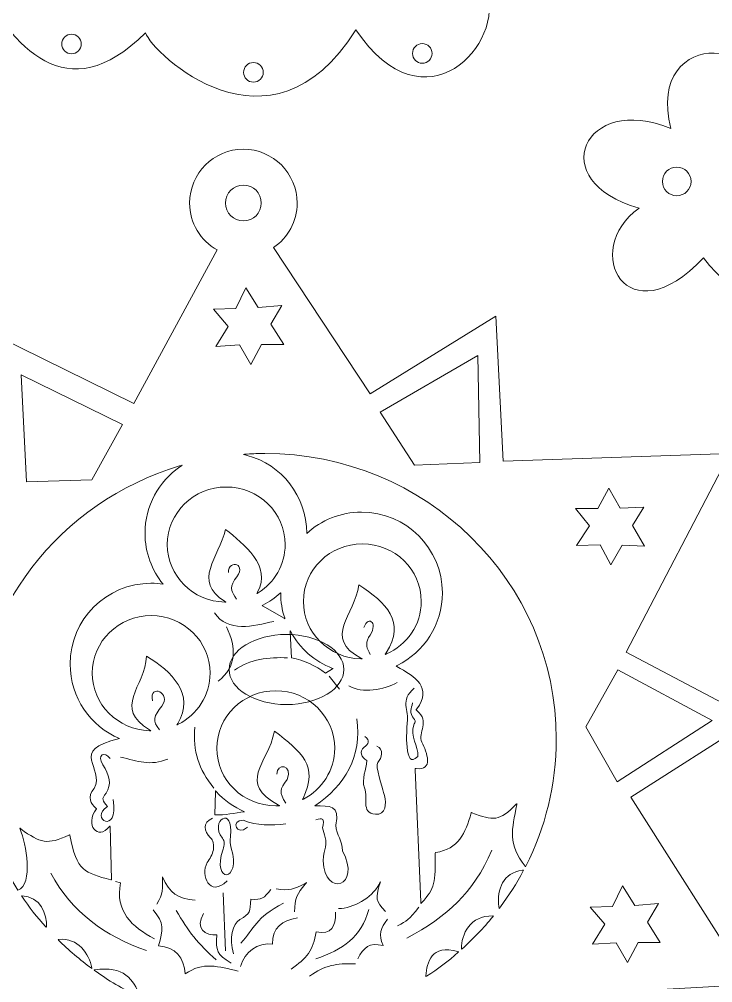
# Model space of a CAD drawing. Header units: centimetres. Extents: x -3.6 to 42, y -14.9 to 17.8.
# Drawn here: x 15.74 to 20.58, y -0.03 to 6.69 of the extents above; entities that cross this region are included whole.
import ezdxf

# ---------------------------------------------------------------- set-up
doc = ezdxf.new("R2010")
doc.units = ezdxf.units.CM
doc.header["$MEASUREMENT"] = 0
doc.layers.add('layer 1', color=7, linetype='Continuous')

msp = doc.modelspace()

# ---------------------------------------------------------------- linework, layer by layer
at = {"layer": 'layer 1', "color": 250, "lineweight": 9}
msp.add_ellipse((17.30351, 5.41247), major_axis=(0, 0.125), ratio=1, dxfattribs=at)
at = {"layer": 'layer 1', "color": 250, "lineweight": 20}
msp.add_ellipse((17.60425, 2.15905), major_axis=(0.39998, 0), ratio=0.6106055, dxfattribs=at)
at = {"layer": 'layer 1', "color": 250, "lineweight": 9}
for points, knots in [([(23.60062, 13.87989), (24.24854, 13.05708), (24.93377, 12.26275), (25.61835, 11.47054), (25.61835, 11.47054), (25.61835, 11.47054), (25.85628, 11.18467), (25.85628, 11.18467), (25.85628, 11.18467), (26.06642, 11.00234), (26.44742, 10.77849), (26.10719, 10.49167), (26.10719, 10.49167), (26.09937, 10.37426), (26.0832, 9.74139), (26.03316, 9.73683), (26.03316, 9.73683), (25.91808, 9.72623), (26.04854, 10.48143), (25.89363, 10.47305), (25.89363, 10.47305), (25.85775, 10.47111), (25.84877, 10.41565), (25.84627, 10.36411), (25.84627, 10.36411), (25.84379, 10.31321), (25.83699, 10.18097), (25.80422, 10.18207), (25.80422, 10.18207), (25.74855, 10.18392), (25.72344, 10.41904), (25.71794, 10.45088), (25.71794, 10.45088), (25.71366, 10.47567), (25.71322, 10.48455), (25.71454, 10.45323), (25.71454, 10.45323), (25.74482, 9.73865), (25.69102, 9.06326), (25.50371, 8.36716), (25.50371, 8.36716), (25.69186, 8.30539), (25.84008, 8.21931), (26.0077, 8.11378), (26.0077, 8.11378), (25.90007, 7.86397), (25.78061, 7.77247), (25.53832, 7.65248), (25.53832, 7.65248), (25.6614, 7.60594), (25.71078, 7.57085), (25.79788, 7.47058), (25.79788, 7.47058), (25.39411, 7.16994), (24.85452, 7.02046), (24.29241, 7.02878), (24.29241, 7.02878), (24.09716, 6.91954), (24.01943, 6.79392), (23.98958, 6.56966), (23.98958, 6.56966), (23.98958, 6.4416), (23.97561, 6.3328), (23.90738, 6.31195), (23.90738, 6.31195), (23.80133, 6.30258), (23.74299, 6.34391), (23.74299, 6.46354), (23.74299, 6.46354), (23.74299, 6.70176), (23.83155, 6.91906), (24.00256, 7.08076), (24.00256, 7.08076), (23.88577, 7.08573), (23.79659, 7.10317), (23.68676, 7.14356), (23.68676, 7.14356), (22.85517, 6.84508), (21.84274, 6.94811), (21.09759, 7.42942), (21.09759, 7.42942), (21.15507, 7.55413), (21.21492, 7.58527), (21.34419, 7.62433), (21.34419, 7.62433), (21.08469, 7.72742), (21.0123, 7.82675), (20.87264, 8.06613), (20.87264, 8.06613), (21.03874, 8.19742), (21.15383, 8.26859), (21.35716, 8.32817), (21.35716, 8.32817), (21.17068, 9.03464), (21.07596, 9.65747), (21.11057, 10.398), (21.11057, 10.398), (21.11057, 10.4327), (21.10994, 10.41439), (21.10732, 10.3928), (21.10732, 10.3928), (21.08353, 10.19682), (21.05967, 10.1113), (21.03486, 10.08886), (21.03486, 10.08886), (20.92938, 10.05458), (20.9667, 10.29514), (20.94385, 10.35917), (20.94385, 10.35917), (20.93673, 10.37915), (20.91745, 10.3859), (20.90087, 10.38394), (20.90087, 10.38394), (20.87666, 10.38109), (20.87468, 10.35433), (20.87292, 10.33433), (20.87292, 10.33433), (20.87737, 10.16698), (20.91379, 9.60933), (20.83155, 9.62108), (20.83155, 9.62108), (20.7119, 9.57751), (20.72626, 10.26533), (20.70392, 10.39637), (20.70392, 10.39637), (20.3821, 10.65418), (20.71469, 10.8906), (20.90293, 11.05474), (20.90293, 11.05474), (21.65669, 11.96421), (22.3996, 12.91539), (23.08326, 13.87876), (23.08326, 13.87876), (23.24152, 14.0438), (23.45476, 14.06505), (23.60062, 13.87989)], [0, 0, 0, 0, 0.0285714, 0.0285714, 0.0285714, 0.0285714, 0.0571429, 0.0571429, 0.0571429, 0.0571429, 0.0857143, 0.0857143, 0.0857143, 0.0857143, 0.1142857, 0.1142857, 0.1142857, 0.1142857, 0.1428571, 0.1428571, 0.1428571, 0.1428571, 0.1714286, 0.1714286, 0.1714286, 0.1714286, 0.2, 0.2, 0.2, 0.2, 0.2285714, 0.2285714, 0.2285714, 0.2285714, 0.2571429, 0.2571429, 0.2571429, 0.2571429, 0.2857143, 0.2857143, 0.2857143, 0.2857143, 0.3142857, 0.3142857, 0.3142857, 0.3142857, 0.3428571, 0.3428571, 0.3428571, 0.3428571, 0.3714286, 0.3714286, 0.3714286, 0.3714286, 0.4, 0.4, 0.4, 0.4, 0.4285714, 0.4285714, 0.4285714, 0.4285714, 0.4571429, 0.4571429, 0.4571429, 0.4571429, 0.4857143, 0.4857143, 0.4857143, 0.4857143, 0.5142857, 0.5142857, 0.5142857, 0.5142857, 0.5428571, 0.5428571, 0.5428571, 0.5428571, 0.5714286, 0.5714286, 0.5714286, 0.5714286, 0.6, 0.6, 0.6, 0.6, 0.6285714, 0.6285714, 0.6285714, 0.6285714, 0.6571429, 0.6571429, 0.6571429, 0.6571429, 0.6857143, 0.6857143, 0.6857143, 0.6857143, 0.7142857, 0.7142857, 0.7142857, 0.7142857, 0.7428571, 0.7428571, 0.7428571, 0.7428571, 0.7714286, 0.7714286, 0.7714286, 0.7714286, 0.8, 0.8, 0.8, 0.8, 0.8285714, 0.8285714, 0.8285714, 0.8285714, 0.8571429, 0.8571429, 0.8571429, 0.8571429, 0.8857143, 0.8857143, 0.8857143, 0.8857143, 0.9142857, 0.9142857, 0.9142857, 0.9142857, 0.9428571, 0.9428571, 0.9428571, 0.9428571, 1, 1, 1, 1]), ([(17.15797, 13.85805), (17.15797, 13.85805), (17.26354, 13.65535), (17.26354, 13.65535), (17.26354, 13.65535), (17.26354, 13.65535), (17.47666, 13.75738), (17.47666, 13.75738), (17.47666, 13.75738), (17.47666, 13.75738), (17.43386, 13.53877), (17.43386, 13.53877), (17.43386, 13.53877), (17.43386, 13.53877), (17.67408, 13.50477), (17.67408, 13.50477), (17.67408, 13.50477), (17.67408, 13.50477), (17.49926, 13.35374), (17.49926, 13.35374), (17.49926, 13.35374), (17.49926, 13.35374), (17.67483, 13.1967), (17.67483, 13.1967), (17.67483, 13.1967), (17.6754, 13.19067), (17.67483, 13.19135), (17.68083, 13.1897), (17.68083, 13.1897), (18.02182, 13.09487), (18.35475, 12.91264), (18.66184, 12.64498), (18.66184, 12.64498), (19.84454, 11.46711), (19.52088, 9.57137), (18.77327, 8.12144), (18.77327, 8.12144), (18.77327, 8.12144), (18.90297, 8.10615), (18.90297, 8.10615), (18.90297, 8.10615), (18.90297, 8.10615), (18.99688, 8.08201), (18.99688, 8.08201), (18.99688, 8.08201), (18.99688, 8.08201), (19.08318, 8.04897), (19.08318, 8.04897), (19.08318, 8.04897), (19.08318, 8.04897), (19.14537, 7.99687), (19.14537, 7.99687), (19.14537, 7.99687), (19.14537, 7.99687), (19.19106, 7.92571), (19.19106, 7.92571), (19.19106, 7.92571), (19.19106, 7.92571), (19.21137, 7.87234), (19.21137, 7.87234), (19.21137, 7.87234), (19.21137, 7.87234), (19.20629, 7.79356), (19.20629, 7.79356), (19.20629, 7.79356), (19.20629, 7.79356), (19.31797, 7.81008), (19.31797, 7.81008), (19.31797, 7.81008), (19.31797, 7.81008), (19.41444, 7.82279), (19.43854, 7.8139), (19.43854, 7.8139), (19.46266, 7.805), (19.59338, 7.8139), (19.59338, 7.8139), (19.59338, 7.8139), (19.59338, 7.8139), (19.82437, 7.7402), (19.82437, 7.7402), (19.82437, 7.7402), (19.82437, 7.7402), (19.97413, 7.65125), (19.97413, 7.65125), (19.97413, 7.65125), (19.97413, 7.65125), (20.05028, 7.56993), (20.05028, 7.56993), (20.05028, 7.56993), (20.05028, 7.56993), (20.10105, 7.46065), (20.10105, 7.46065), (20.10105, 7.46065), (20.10105, 7.46065), (20.11375, 7.36408), (20.11375, 7.36408), (20.11375, 7.36408), (20.11375, 7.36408), (20.09851, 7.25226), (20.09851, 7.25226), (20.09851, 7.25226), (20.09851, 7.25226), (20.0249, 7.14552), (20.0249, 7.14552), (20.0249, 7.14552), (20.0249, 7.14552), (19.89798, 7.05404), (19.89798, 7.05404), (19.89798, 7.05404), (19.89798, 7.05404), (19.76853, 6.99304), (19.76853, 6.99304), (19.76853, 6.99304), (19.76853, 6.99304), (19.60608, 6.95746), (19.59592, 6.94221), (19.59592, 6.94221), (19.58577, 6.92697), (19.36241, 6.89648), (19.36241, 6.89648), (19.36241, 6.89648), (19.36241, 6.89648), (19.12635, 6.90156), (19.12635, 6.90156), (19.12635, 6.90156), (19.12635, 6.90156), (18.99943, 6.90156), (18.99943, 6.90156), (18.99943, 6.90156), (19.13429, 6.52255), (18.56983, 5.90603), (18.08818, 6.61947), (18.08818, 6.61947), (17.49095, 5.66904), (16.66756, 6.4576), (16.62104, 6.59913), (16.62104, 6.59913), (16.06577, 6.04883), (15.69927, 6.50644), (15.44327, 6.96), (15.44327, 6.96), (14.24866, 6.82733), (14.58682, 8.08603), (15.80117, 7.73257), (15.80117, 7.73257), (15.4698, 8.19704), (15.28563, 8.65063), (15.10314, 9.18875), (15.10314, 9.18875), (14.72649, 10.46273), (14.78768, 11.83616), (15.56003, 12.58145), (15.56003, 12.58145), (15.88812, 12.90226), (16.25318, 13.10891), (16.63067, 13.20448), (16.63067, 13.20448), (16.63578, 13.20792), (16.63985, 13.21034), (16.64429, 13.2144), (16.64429, 13.2144), (16.64429, 13.2144), (16.81911, 13.36543), (16.81911, 13.36543), (16.81911, 13.36543), (16.81911, 13.36543), (16.64354, 13.52246), (16.64354, 13.52246), (16.64354, 13.52246), (16.64354, 13.52246), (16.88361, 13.54821), (16.88361, 13.54821), (16.88361, 13.54821), (16.88361, 13.54821), (16.83975, 13.76832), (16.83975, 13.76832), (16.83975, 13.76832), (16.83975, 13.76832), (17.05337, 13.65896), (17.05337, 13.65896), (17.05337, 13.65896), (17.05337, 13.65896), (17.15797, 13.85805), (17.15797, 13.85805)], [0, 0, 0, 0, 0.0212766, 0.0212766, 0.0212766, 0.0212766, 0.0425532, 0.0425532, 0.0425532, 0.0425532, 0.0638298, 0.0638298, 0.0638298, 0.0638298, 0.0851064, 0.0851064, 0.0851064, 0.0851064, 0.106383, 0.106383, 0.106383, 0.106383, 0.1276596, 0.1276596, 0.1276596, 0.1276596, 0.1489362, 0.1489362, 0.1489362, 0.1489362, 0.1702128, 0.1702128, 0.1702128, 0.1702128, 0.1914894, 0.1914894, 0.1914894, 0.1914894, 0.212766, 0.212766, 0.212766, 0.212766, 0.2340426, 0.2340426, 0.2340426, 0.2340426, 0.2553191, 0.2553191, 0.2553191, 0.2553191, 0.2765957, 0.2765957, 0.2765957, 0.2765957, 0.2978723, 0.2978723, 0.2978723, 0.2978723, 0.3191489, 0.3191489, 0.3191489, 0.3191489, 0.3404255, 0.3404255, 0.3404255, 0.3404255, 0.3617021, 0.3617021, 0.3617021, 0.3617021, 0.3829787, 0.3829787, 0.3829787, 0.3829787, 0.4042553, 0.4042553, 0.4042553, 0.4042553, 0.4255319, 0.4255319, 0.4255319, 0.4255319, 0.4468085, 0.4468085, 0.4468085, 0.4468085, 0.4680851, 0.4680851, 0.4680851, 0.4680851, 0.4893617, 0.4893617, 0.4893617, 0.4893617, 0.5106383, 0.5106383, 0.5106383, 0.5106383, 0.5319149, 0.5319149, 0.5319149, 0.5319149, 0.5531915, 0.5531915, 0.5531915, 0.5531915, 0.5744681, 0.5744681, 0.5744681, 0.5744681, 0.5957447, 0.5957447, 0.5957447, 0.5957447, 0.6170213, 0.6170213, 0.6170213, 0.6170213, 0.6382979, 0.6382979, 0.6382979, 0.6382979, 0.6595745, 0.6595745, 0.6595745, 0.6595745, 0.6808511, 0.6808511, 0.6808511, 0.6808511, 0.7021277, 0.7021277, 0.7021277, 0.7021277, 0.7234043, 0.7234043, 0.7234043, 0.7234043, 0.7446809, 0.7446809, 0.7446809, 0.7446809, 0.7659574, 0.7659574, 0.7659574, 0.7659574, 0.787234, 0.787234, 0.787234, 0.787234, 0.8085106, 0.8085106, 0.8085106, 0.8085106, 0.8297872, 0.8297872, 0.8297872, 0.8297872, 0.8510638, 0.8510638, 0.8510638, 0.8510638, 0.8723404, 0.8723404, 0.8723404, 0.8723404, 0.893617, 0.893617, 0.893617, 0.893617, 0.9148936, 0.9148936, 0.9148936, 0.9148936, 0.9361702, 0.9361702, 0.9361702, 0.9361702, 0.9574468, 0.9574468, 0.9574468, 0.9574468, 1, 1, 1, 1]), ([(20.28455, 5.93158), (19.67964, 6.18539), (19.39691, 5.56081), (20.06283, 5.37751), (20.06283, 5.37751), (19.65143, 5.08112), (19.98247, 4.46209), (20.51202, 5.03066), (20.51202, 5.03066), (20.97645, 4.41724), (21.36826, 4.99521), (20.99173, 5.33274), (20.99173, 5.33274), (21.67336, 5.4442), (21.45864, 6.0953), (20.83017, 5.90724), (20.83017, 5.90724), (21.09501, 6.61373), (20.09698, 6.65963), (20.28455, 5.93158)], [0, 0, 0, 0, 0.1666667, 0.1666667, 0.1666667, 0.1666667, 0.3333333, 0.3333333, 0.3333333, 0.3333333, 0.5, 0.5, 0.5, 0.5, 0.6666667, 0.6666667, 0.6666667, 0.6666667, 1, 1, 1, 1]), ([(16.10492, 6.58987), (16.14266, 6.58987), (16.17327, 6.55927), (16.17327, 6.52153), (16.17327, 6.52153), (16.17327, 6.48379), (16.14266, 6.45319), (16.10492, 6.45319), (16.10492, 6.45319), (16.06719, 6.45319), (16.03658, 6.48379), (16.03658, 6.52153), (16.03658, 6.52153), (16.03658, 6.55927), (16.06719, 6.58987), (16.10492, 6.58987)], [0, 0, 0, 0, 0.2, 0.2, 0.2, 0.2, 0.4, 0.4, 0.4, 0.4, 0.6, 0.6, 0.6, 0.6, 1, 1, 1, 1]), ([(18.55142, 6.52389), (18.58915, 6.52389), (18.61976, 6.49329), (18.61976, 6.45555), (18.61976, 6.45555), (18.61976, 6.41781), (18.58915, 6.3872), (18.55142, 6.3872), (18.55142, 6.3872), (18.51368, 6.3872), (18.48307, 6.41781), (18.48307, 6.45555), (18.48307, 6.45555), (18.48307, 6.49329), (18.51368, 6.52389), (18.55142, 6.52389)], [0, 0, 0, 0, 0.2, 0.2, 0.2, 0.2, 0.4, 0.4, 0.4, 0.4, 0.6, 0.6, 0.6, 0.6, 1, 1, 1, 1]), ([(17.37385, 6.39192), (17.41159, 6.39192), (17.4422, 6.36132), (17.4422, 6.32358), (17.4422, 6.32358), (17.4422, 6.28584), (17.41159, 6.25524), (17.37385, 6.25524), (17.37385, 6.25524), (17.33611, 6.25524), (17.30551, 6.28584), (17.30551, 6.32358), (17.30551, 6.32358), (17.30551, 6.36132), (17.33611, 6.39192), (17.37385, 6.39192)], [0, 0, 0, 0, 0.2, 0.2, 0.2, 0.2, 0.4, 0.4, 0.4, 0.4, 0.6, 0.6, 0.6, 0.6, 1, 1, 1, 1]), ([(20.3257, 5.66281), (20.38092, 5.66281), (20.4257, 5.61803), (20.4257, 5.56282), (20.4257, 5.56282), (20.4257, 5.5076), (20.38092, 5.46281), (20.3257, 5.46281), (20.3257, 5.46281), (20.27049, 5.46281), (20.2257, 5.5076), (20.2257, 5.56282), (20.2257, 5.56282), (20.2257, 5.61803), (20.27049, 5.66281), (20.3257, 5.66281)], [0, 0, 0, 0, 0.2, 0.2, 0.2, 0.2, 0.4, 0.4, 0.4, 0.4, 0.6, 0.6, 0.6, 0.6, 1, 1, 1, 1]), ([(23.90396, 1.45817), (24.13483, 1.70587), (24.35246, 1.87401), (24.67307, 2.0233), (24.67307, 2.0233), (24.91075, 2.26087), (25.46537, 2.14505), (25.32242, 1.65793), (25.32242, 1.65793), (25.26721, 1.38707), (25.24033, 1.14365), (25.2898, 0.84747), (25.2898, 0.84747), (25.38989, 0.5043), (25.1716, 0.41067), (24.87012, 0.48057), (24.87012, 0.48057), (24.59877, 0.54553), (24.40874, 0.63587), (24.22112, 0.76871), (24.22112, 0.76871), (24.5089, 0.45439), (24.9463, 0.23747), (25.37521, 0.26006), (25.37521, 0.26006), (25.42029, 0.26243), (25.13245, -0.0415), (25.17552, -0.09275), (25.17552, -0.09275), (25.63444, -0.63891), (25.92125, -1.24986), (26.01833, -1.94798), (26.01833, -1.94798), (26.07628, -2.6262), (26.08714, -3.04388), (26.84351, -3.67384), (26.84351, -3.67384), (26.84351, -3.67384), (27.1636, -4.52354), (27.1636, -4.52354), (27.1636, -4.52354), (25.2751, -5.89268), (21.72603, -5.84515), (19.874, -4.42843), (19.874, -4.42843), (19.874, -4.42843), (20.21582, -3.58724), (20.21582, -3.58724), (20.21582, -3.58724), (20.98813, -2.97693), (21.00972, -2.55966), (21.08509, -1.88315), (21.08509, -1.88315), (21.20008, -1.18777), (21.50249, -0.58438), (21.9753, -0.05021), (21.9753, -0.05021), (22.01967, -0.00007), (21.73974, 0.31115), (21.78473, 0.30763), (21.78473, 0.30763), (22.21293, 0.27402), (22.65576, 0.47963), (22.95152, 0.78645), (22.95152, 0.78645), (22.76055, 0.65847), (22.56826, 0.57304), (22.29533, 0.51508), (22.29533, 0.51508), (21.99215, 0.45296), (21.77634, 0.55216), (21.88522, 0.89264), (21.88522, 0.89264), (21.94228, 1.18745), (21.92167, 1.43149), (21.87343, 1.70368), (21.87343, 1.70368), (21.74305, 2.19431), (22.30046, 2.29584), (22.53197, 2.05224), (22.53197, 2.05224), (22.84863, 1.89475), (23.06187, 1.72108), (23.28629, 1.46753), (23.28629, 1.46753), (23.48872, 1.65982), (23.70661, 1.65552), (23.90396, 1.45817)], [0, 0, 0, 0, 0.0434783, 0.0434783, 0.0434783, 0.0434783, 0.0869565, 0.0869565, 0.0869565, 0.0869565, 0.1304348, 0.1304348, 0.1304348, 0.1304348, 0.173913, 0.173913, 0.173913, 0.173913, 0.2173913, 0.2173913, 0.2173913, 0.2173913, 0.2608696, 0.2608696, 0.2608696, 0.2608696, 0.3043478, 0.3043478, 0.3043478, 0.3043478, 0.3478261, 0.3478261, 0.3478261, 0.3478261, 0.3913043, 0.3913043, 0.3913043, 0.3913043, 0.4347826, 0.4347826, 0.4347826, 0.4347826, 0.4782609, 0.4782609, 0.4782609, 0.4782609, 0.5217391, 0.5217391, 0.5217391, 0.5217391, 0.5652174, 0.5652174, 0.5652174, 0.5652174, 0.6086957, 0.6086957, 0.6086957, 0.6086957, 0.6521739, 0.6521739, 0.6521739, 0.6521739, 0.6956522, 0.6956522, 0.6956522, 0.6956522, 0.7391304, 0.7391304, 0.7391304, 0.7391304, 0.7826087, 0.7826087, 0.7826087, 0.7826087, 0.826087, 0.826087, 0.826087, 0.826087, 0.8695652, 0.8695652, 0.8695652, 0.8695652, 0.9130435, 0.9130435, 0.9130435, 0.9130435, 1, 1, 1, 1])]:
    msp.add_open_spline(points, degree=3, knots=knots, dxfattribs=at)
at = {"layer": 'layer 1', "lineweight": 9}
for points, knots in [([(16.53875, 4.01508), (16.53875, 4.01508), (17.12027, 5.08526), (17.12027, 5.08526), (17.12027, 5.08526), (17.00587, 5.14949), (16.92852, 5.27195), (16.92852, 5.41246), (16.92852, 5.41246), (16.92852, 5.61953), (17.09645, 5.78746), (17.30352, 5.78746), (17.30352, 5.78746), (17.51059, 5.78746), (17.67852, 5.61953), (17.67852, 5.41246), (17.67852, 5.41246), (17.67852, 5.28366), (17.61354, 5.17001), (17.51458, 5.10249), (17.51458, 5.10249), (17.51458, 5.10249), (18.18764, 4.08216), (18.18764, 4.08216), (18.18764, 4.08216), (18.18764, 4.08216), (19.06437, 4.62348), (19.06437, 4.62348), (19.06437, 4.62348), (19.06437, 4.62348), (19.11476, 3.61257), (19.11476, 3.61257), (19.11476, 3.61257), (19.11476, 3.61257), (20.69657, 3.66624), (20.69657, 3.66624), (20.69657, 3.66624), (20.69657, 3.66624), (19.97343, 2.27966), (19.97343, 2.27966), (19.97343, 2.27966), (19.97343, 2.27966), (20.85894, 1.81197), (20.85894, 1.81197), (20.85894, 1.81197), (20.85894, 1.81197), (20.00492, 1.26928), (20.00492, 1.26928), (20.00492, 1.26928), (20.00492, 1.26928), (20.83676, -0.03816), (20.83676, -0.03816), (20.83676, -0.03816), (20.83676, -0.03816), (19.27302, -0.12606), (19.27302, -0.12606), (19.27302, -0.12606), (19.27302, -0.12606), (19.3026, -1.12767), (19.3026, -1.12767), (19.3026, -1.12767), (19.3026, -1.12767), (18.40833, -0.68354), (18.40833, -0.68354), (18.40833, -0.68354), (18.40833, -0.68354), (17.66576, -2.07752), (17.66576, -2.07752), (17.66576, -2.07752), (17.66576, -2.07752), (16.78025, -0.78486), (16.78025, -0.78486), (16.78025, -0.78486), (16.78025, -0.78486), (15.8901, -1.32618), (15.8901, -1.32618), (15.8901, -1.32618), (15.8901, -1.32618), (15.84109, -0.3199), (15.84109, -0.3199), (15.84109, -0.3199), (15.84109, -0.3199), (14.17466, -0.41383), (14.17466, -0.41383), (14.17466, -0.41383), (14.17466, -0.41383), (14.92874, 1.00835), (14.92874, 1.00835), (14.92874, 1.00835), (14.92874, 1.00835), (13.97615, 1.48258), (13.97615, 1.48258), (13.97615, 1.48258), (13.97615, 1.48258), (14.8811, 2.03541), (14.8811, 2.03541), (14.8811, 2.03541), (14.8811, 2.03541), (13.97752, 3.37435), (13.97752, 3.37435), (13.97752, 3.37435), (13.97752, 3.37435), (15.62641, 3.45157), (15.62641, 3.45157), (15.62641, 3.45157), (15.62641, 3.45157), (15.58479, 4.48329), (15.58479, 4.48329), (15.58479, 4.48329), (15.58479, 4.48329), (16.53875, 4.01508), (16.53875, 4.01508)], [0, 0, 0, 0, 0.0344828, 0.0344828, 0.0344828, 0.0344828, 0.0689655, 0.0689655, 0.0689655, 0.0689655, 0.1034483, 0.1034483, 0.1034483, 0.1034483, 0.137931, 0.137931, 0.137931, 0.137931, 0.1724138, 0.1724138, 0.1724138, 0.1724138, 0.2068966, 0.2068966, 0.2068966, 0.2068966, 0.2413793, 0.2413793, 0.2413793, 0.2413793, 0.2758621, 0.2758621, 0.2758621, 0.2758621, 0.3103448, 0.3103448, 0.3103448, 0.3103448, 0.3448276, 0.3448276, 0.3448276, 0.3448276, 0.3793103, 0.3793103, 0.3793103, 0.3793103, 0.4137931, 0.4137931, 0.4137931, 0.4137931, 0.4482759, 0.4482759, 0.4482759, 0.4482759, 0.4827586, 0.4827586, 0.4827586, 0.4827586, 0.5172414, 0.5172414, 0.5172414, 0.5172414, 0.5517241, 0.5517241, 0.5517241, 0.5517241, 0.5862069, 0.5862069, 0.5862069, 0.5862069, 0.6206897, 0.6206897, 0.6206897, 0.6206897, 0.6551724, 0.6551724, 0.6551724, 0.6551724, 0.6896552, 0.6896552, 0.6896552, 0.6896552, 0.7241379, 0.7241379, 0.7241379, 0.7241379, 0.7586207, 0.7586207, 0.7586207, 0.7586207, 0.7931034, 0.7931034, 0.7931034, 0.7931034, 0.8275862, 0.8275862, 0.8275862, 0.8275862, 0.862069, 0.862069, 0.862069, 0.862069, 0.8965517, 0.8965517, 0.8965517, 0.8965517, 0.9310345, 0.9310345, 0.9310345, 0.9310345, 1, 1, 1, 1]), ([(17.25105, 4.67625), (17.25105, 4.67625), (17.3215, 4.82068), (17.3215, 4.82068), (17.3215, 4.82068), (17.3215, 4.82068), (17.40705, 4.68296), (17.40705, 4.68296), (17.40705, 4.68296), (17.40705, 4.68296), (17.57143, 4.69808), (17.57143, 4.69808), (17.57143, 4.69808), (17.57143, 4.69808), (17.49595, 4.56708), (17.49595, 4.56708), (17.49595, 4.56708), (17.49595, 4.56708), (17.58485, 4.42601), (17.58485, 4.42601), (17.58485, 4.42601), (17.58485, 4.42601), (17.43053, 4.42601), (17.43053, 4.42601), (17.43053, 4.42601), (17.43053, 4.42601), (17.35672, 4.28662), (17.35672, 4.28662), (17.35672, 4.28662), (17.35672, 4.28662), (17.27621, 4.42265), (17.27621, 4.42265), (17.27621, 4.42265), (17.27621, 4.42265), (17.11182, 4.41258), (17.11182, 4.41258), (17.11182, 4.41258), (17.11182, 4.41258), (17.19737, 4.55197), (17.19737, 4.55197), (17.19737, 4.55197), (17.19737, 4.55197), (17.09505, 4.67121), (17.09505, 4.67121), (17.09505, 4.67121), (17.09505, 4.67121), (17.25105, 4.67625), (17.25105, 4.67625)], [0, 0, 0, 0, 0.0769231, 0.0769231, 0.0769231, 0.0769231, 0.1538462, 0.1538462, 0.1538462, 0.1538462, 0.2307692, 0.2307692, 0.2307692, 0.2307692, 0.3076923, 0.3076923, 0.3076923, 0.3076923, 0.3846154, 0.3846154, 0.3846154, 0.3846154, 0.4615385, 0.4615385, 0.4615385, 0.4615385, 0.5384615, 0.5384615, 0.5384615, 0.5384615, 0.6153846, 0.6153846, 0.6153846, 0.6153846, 0.6923077, 0.6923077, 0.6923077, 0.6923077, 0.7692308, 0.7692308, 0.7692308, 0.7692308, 0.8461538, 0.8461538, 0.8461538, 0.8461538, 1, 1, 1, 1]), ([(18.9392, 4.34834), (18.9392, 4.34834), (18.95352, 3.6019), (18.95352, 3.6019), (18.95352, 3.6019), (18.95352, 3.6019), (18.49743, 3.58402), (18.49743, 3.58402), (18.49743, 3.58402), (18.49743, 3.58402), (18.25674, 3.95464), (18.25674, 3.95464), (18.25674, 3.95464), (18.25674, 3.95464), (18.9392, 4.34834), (18.9392, 4.34834)], [0, 0, 0, 0, 0.2, 0.2, 0.2, 0.2, 0.4, 0.4, 0.4, 0.4, 0.6, 0.6, 0.6, 0.6, 1, 1, 1, 1]), ([(15.75313, 4.2144), (15.75313, 4.2144), (15.79004, 3.46874), (15.79004, 3.46874), (15.79004, 3.46874), (15.79004, 3.46874), (16.24629, 3.48218), (16.24629, 3.48218), (16.24629, 3.48218), (16.24629, 3.48218), (16.46099, 3.86844), (16.46099, 3.86844), (16.46099, 3.86844), (16.46099, 3.86844), (15.75313, 4.2144), (15.75313, 4.2144)], [0, 0, 0, 0, 0.2, 0.2, 0.2, 0.2, 0.4, 0.4, 0.4, 0.4, 0.6, 0.6, 0.6, 0.6, 1, 1, 1, 1]), ([(18.37287, 2.18071), (18.50423, 2.10825), (18.62302, 2.03274), (18.51283, 1.8838), (18.51283, 1.8838), (18.50689, 1.87578), (18.50667, 1.87749), (18.51447, 1.87145), (18.51447, 1.87145), (18.60809, 1.79891), (18.51863, 1.71989), (18.54767, 1.65161), (18.54767, 1.65161), (18.58554, 1.58114), (18.62934, 1.45036), (18.50961, 1.46866), (18.50961, 1.46866), (18.4982, 1.47038), (18.50071, 1.46996), (18.5012, 1.45843), (18.5012, 1.45843), (18.5012, 1.45843), (18.54042, 0.539), (18.54042, 0.539), (18.54042, 0.539), (18.54091, 0.52747), (18.53852, 0.52369), (18.54762, 0.53358), (18.54762, 0.53358), (18.63804, 0.63167), (18.64376, 0.67262), (18.64163, 0.87911), (18.64163, 0.87911), (18.64158, 0.88339), (18.64204, 0.88248), (18.64624, 0.88311), (18.64624, 0.88311), (18.80297, 0.90652), (18.85201, 1.01769), (18.89237, 1.1583), (18.89237, 1.1583), (18.89339, 1.16188), (18.89322, 1.1612), (18.89663, 1.15988), (18.89663, 1.15988), (19.04409, 1.10236), (19.09292, 1.10028), (19.20641, 1.21924), (19.20641, 1.21924), (19.21313, 1.22629), (19.21203, 1.22566), (19.21029, 1.21665), (19.21029, 1.21665), (19.17629, 1.04172), (19.14594, 0.94254), (19.26784, 0.7868), (19.26784, 0.7868), (19.27134, 0.78234), (19.27064, 0.78275), (19.27316, 0.78767), (19.27316, 0.78767), (19.40939, 1.05489), (19.48615, 1.35623), (19.48615, 1.67514), (19.48615, 1.67514), (19.48615, 2.77414), (18.57593, 3.6654), (17.45352, 3.6654), (17.45352, 3.6654), (17.412, 3.6654), (17.37076, 3.66414), (17.32986, 3.66173), (17.32986, 3.66173), (17.29359, 3.6596), (17.30107, 3.66084), (17.33101, 3.65264), (17.33101, 3.65264), (17.56969, 3.58705), (17.74511, 3.36849), (17.74511, 3.10901), (17.74511, 3.10901), (17.74511, 3.10901), (17.74509, 3.10698), (17.74509, 3.10698), (17.74509, 3.10698), (17.84561, 3.19998), (17.98005, 3.25685), (18.12777, 3.25685), (18.12777, 3.25685), (18.43907, 3.25685), (18.69151, 3.00439), (18.69151, 2.69309), (18.69151, 2.69309), (18.69151, 2.47094), (18.56294, 2.27878), (18.37618, 2.18693), (18.37618, 2.18693), (18.37038, 2.18409), (18.36595, 2.18453), (18.37287, 2.18071)], [0, 0, 0, 0, 0.0384615, 0.0384615, 0.0384615, 0.0384615, 0.0769231, 0.0769231, 0.0769231, 0.0769231, 0.1153846, 0.1153846, 0.1153846, 0.1153846, 0.1538462, 0.1538462, 0.1538462, 0.1538462, 0.1923077, 0.1923077, 0.1923077, 0.1923077, 0.2307692, 0.2307692, 0.2307692, 0.2307692, 0.2692308, 0.2692308, 0.2692308, 0.2692308, 0.3076923, 0.3076923, 0.3076923, 0.3076923, 0.3461538, 0.3461538, 0.3461538, 0.3461538, 0.3846154, 0.3846154, 0.3846154, 0.3846154, 0.4230769, 0.4230769, 0.4230769, 0.4230769, 0.4615385, 0.4615385, 0.4615385, 0.4615385, 0.5, 0.5, 0.5, 0.5, 0.5384615, 0.5384615, 0.5384615, 0.5384615, 0.5769231, 0.5769231, 0.5769231, 0.5769231, 0.6153846, 0.6153846, 0.6153846, 0.6153846, 0.6538462, 0.6538462, 0.6538462, 0.6538462, 0.6923077, 0.6923077, 0.6923077, 0.6923077, 0.7307692, 0.7307692, 0.7307692, 0.7307692, 0.7692308, 0.7692308, 0.7692308, 0.7692308, 0.8076923, 0.8076923, 0.8076923, 0.8076923, 0.8461538, 0.8461538, 0.8461538, 0.8461538, 0.8846154, 0.8846154, 0.8846154, 0.8846154, 0.9230769, 0.9230769, 0.9230769, 0.9230769, 1, 1, 1, 1]), ([(15.75121, 1.04773), (15.88836, 0.94688), (15.9374, 0.93453), (16.08713, 1.00446), (16.08713, 1.00446), (16.09086, 1.0062), (16.09169, 1.00814), (16.09254, 1.00374), (16.09254, 1.00374), (16.14228, 0.7485), (16.19702, 0.74246), (16.3803, 0.69197), (16.3803, 0.69197), (16.38446, 0.69084), (16.38384, 0.6907), (16.38373, 0.69499), (16.38373, 0.69499), (16.38373, 0.69499), (16.37398, 1.063), (16.37398, 1.063), (16.37398, 1.063), (16.37373, 1.0719), (16.37444, 1.07113), (16.36922, 1.06442), (16.36922, 1.06442), (16.28886, 0.96096), (16.19404, 1.0751), (16.27846, 1.1863), (16.27846, 1.1863), (16.28046, 1.18891), (16.27899, 1.18877), (16.2766, 1.19078), (16.2766, 1.19078), (16.24046, 1.22136), (16.21187, 1.26859), (16.26306, 1.32916), (16.26306, 1.32916), (16.34357, 1.47609), (16.07546, 1.59226), (16.4398, 1.67719), (16.4398, 1.67719), (16.23743, 1.76277), (16.0954, 1.96317), (16.0954, 2.19667), (16.0954, 2.19667), (16.0954, 2.50797), (16.34786, 2.76042), (16.65916, 2.76042), (16.65916, 2.76042), (16.68777, 2.76042), (16.71588, 2.75828), (16.74335, 2.75416), (16.74335, 2.75416), (16.66474, 2.85107), (16.6176, 2.97453), (16.6176, 3.10901), (16.6176, 3.10901), (16.6176, 3.30093), (16.71356, 3.47047), (16.86009, 3.57229), (16.86009, 3.57229), (16.87878, 3.58528), (16.88331, 3.58598), (16.85851, 3.57858), (16.85851, 3.57858), (16.02634, 3.32941), (15.42089, 2.57142), (15.42089, 1.67514), (15.42089, 1.67514), (15.42089, 1.28715), (15.53442, 0.92512), (15.73063, 0.61901), (15.73063, 0.61901), (15.84115, 0.66479), (15.78891, 0.94417), (15.74708, 1.0446), (15.74708, 1.0446), (15.74265, 1.05522), (15.74186, 1.0546), (15.75121, 1.04773)], [0, 0, 0, 0, 0.047619, 0.047619, 0.047619, 0.047619, 0.0952381, 0.0952381, 0.0952381, 0.0952381, 0.1428571, 0.1428571, 0.1428571, 0.1428571, 0.1904762, 0.1904762, 0.1904762, 0.1904762, 0.2380952, 0.2380952, 0.2380952, 0.2380952, 0.2857143, 0.2857143, 0.2857143, 0.2857143, 0.3333333, 0.3333333, 0.3333333, 0.3333333, 0.3809524, 0.3809524, 0.3809524, 0.3809524, 0.4285714, 0.4285714, 0.4285714, 0.4285714, 0.4761905, 0.4761905, 0.4761905, 0.4761905, 0.5238095, 0.5238095, 0.5238095, 0.5238095, 0.5714286, 0.5714286, 0.5714286, 0.5714286, 0.6190476, 0.6190476, 0.6190476, 0.6190476, 0.6666667, 0.6666667, 0.6666667, 0.6666667, 0.7142857, 0.7142857, 0.7142857, 0.7142857, 0.7619048, 0.7619048, 0.7619048, 0.7619048, 0.8095238, 0.8095238, 0.8095238, 0.8095238, 0.8571429, 0.8571429, 0.8571429, 0.8571429, 0.9047619, 0.9047619, 0.9047619, 0.9047619, 1, 1, 1, 1]), ([(17.17283, 2.6357), (16.94616, 2.77614), (17.13184, 2.93822), (17.17891, 3.13622), (17.17891, 3.13622), (17.30658, 3.03325), (17.50417, 2.88114), (17.4032, 2.69839), (17.4032, 2.69839), (17.39628, 2.68588), (17.39396, 2.68502), (17.40746, 2.69356), (17.40746, 2.69356), (17.52027, 2.76512), (17.59491, 2.88927), (17.59491, 3.03041), (17.59491, 3.03041), (17.59491, 3.25205), (17.41088, 3.4318), (17.18394, 3.4318), (17.18394, 3.4318), (16.95701, 3.4318), (16.77299, 3.25205), (16.77299, 3.03041), (16.77299, 3.03041), (16.77299, 2.81224), (16.95131, 2.63466), (17.17334, 2.62916), (17.17334, 2.62916), (17.18833, 2.62881), (17.18272, 2.62958), (17.17283, 2.6357)], [0, 0, 0, 0, 0.1111111, 0.1111111, 0.1111111, 0.1111111, 0.2222222, 0.2222222, 0.2222222, 0.2222222, 0.3333333, 0.3333333, 0.3333333, 0.3333333, 0.4444444, 0.4444444, 0.4444444, 0.4444444, 0.5555556, 0.5555556, 0.5555556, 0.5555556, 0.6666667, 0.6666667, 0.6666667, 0.6666667, 0.7777778, 0.7777778, 0.7777778, 0.7777778, 1, 1, 1, 1]), ([(19.77577, 3.28221), (19.77577, 3.28221), (19.85151, 3.42394), (19.85151, 3.42394), (19.85151, 3.42394), (19.85151, 3.42394), (19.93191, 3.28314), (19.93191, 3.28314), (19.93191, 3.28314), (19.93191, 3.28314), (20.09674, 3.29217), (20.09674, 3.29217), (20.09674, 3.29217), (20.09674, 3.29217), (20.01647, 3.16406), (20.01647, 3.16406), (20.01647, 3.16406), (20.01647, 3.16406), (20.10008, 3.01979), (20.10008, 3.01979), (20.10008, 3.01979), (20.10008, 3.01979), (19.94587, 3.02551), (19.94587, 3.02551), (19.94587, 3.02551), (19.94587, 3.02551), (19.86696, 2.88894), (19.86696, 2.88894), (19.86696, 2.88894), (19.86696, 2.88894), (19.79154, 3.02786), (19.79154, 3.02786), (19.79154, 3.02786), (19.79154, 3.02786), (19.62689, 3.02387), (19.62689, 3.02387), (19.62689, 3.02387), (19.62689, 3.02387), (19.71753, 3.16), (19.71753, 3.16), (19.71753, 3.16), (19.71753, 3.16), (19.6197, 3.28295), (19.6197, 3.28295), (19.6197, 3.28295), (19.6197, 3.28295), (19.77577, 3.28221), (19.77577, 3.28221)], [0, 0, 0, 0, 0.0769231, 0.0769231, 0.0769231, 0.0769231, 0.1538462, 0.1538462, 0.1538462, 0.1538462, 0.2307692, 0.2307692, 0.2307692, 0.2307692, 0.3076923, 0.3076923, 0.3076923, 0.3076923, 0.3846154, 0.3846154, 0.3846154, 0.3846154, 0.4615385, 0.4615385, 0.4615385, 0.4615385, 0.5384615, 0.5384615, 0.5384615, 0.5384615, 0.6153846, 0.6153846, 0.6153846, 0.6153846, 0.6923077, 0.6923077, 0.6923077, 0.6923077, 0.7692308, 0.7692308, 0.7692308, 0.7692308, 0.8461538, 0.8461538, 0.8461538, 0.8461538, 1, 1, 1, 1]), ([(18.12316, 2.238), (17.85341, 2.38186), (18.08149, 2.53604), (18.10819, 2.74995), (18.10819, 2.74995), (18.29974, 2.62393), (18.43842, 2.49171), (18.29903, 2.27522), (18.29903, 2.27522), (18.29229, 2.26475), (18.28681, 2.26129), (18.30157, 2.26778), (18.30157, 2.26778), (18.44466, 2.33057), (18.54432, 2.47097), (18.54432, 2.63407), (18.54432, 2.63407), (18.54432, 2.85571), (18.36029, 3.03545), (18.13335, 3.03545), (18.13335, 3.03545), (17.90642, 3.03545), (17.7224, 2.85571), (17.7224, 2.63407), (17.7224, 2.63407), (17.7224, 2.41589), (17.90072, 2.23831), (18.12275, 2.23282), (18.12275, 2.23282), (18.13625, 2.2325), (18.13356, 2.23245), (18.12316, 2.238)], [0, 0, 0, 0, 0.1111111, 0.1111111, 0.1111111, 0.1111111, 0.2222222, 0.2222222, 0.2222222, 0.2222222, 0.3333333, 0.3333333, 0.3333333, 0.3333333, 0.4444444, 0.4444444, 0.4444444, 0.4444444, 0.5555556, 0.5555556, 0.5555556, 0.5555556, 0.6666667, 0.6666667, 0.6666667, 0.6666667, 0.7777778, 0.7777778, 0.7777778, 0.7777778, 1, 1, 1, 1]), ([(17.4376, 2.60299), (17.4376, 2.60299), (17.58787, 2.51619), (17.58787, 2.51619), (17.58787, 2.51619), (17.59353, 2.51292), (17.59385, 2.51156), (17.59165, 2.5183), (17.59165, 2.5183), (17.57386, 2.57291), (17.56415, 2.63116), (17.56401, 2.69166), (17.56401, 2.69166), (17.56401, 2.69623), (17.56324, 2.69437), (17.56053, 2.69191), (17.56053, 2.69191), (17.52425, 2.6589), (17.48363, 2.63055), (17.43966, 2.60784), (17.43966, 2.60784), (17.43514, 2.6055), (17.43246, 2.60595), (17.4376, 2.60299)], [0, 0, 0, 0, 0.1428571, 0.1428571, 0.1428571, 0.1428571, 0.2857143, 0.2857143, 0.2857143, 0.2857143, 0.4285714, 0.4285714, 0.4285714, 0.4285714, 0.5714286, 0.5714286, 0.5714286, 0.5714286, 0.7142857, 0.7142857, 0.7142857, 0.7142857, 1, 1, 1, 1]), ([(16.64989, 1.73846), (16.3917, 1.89219), (16.61592, 2.03463), (16.62873, 2.25284), (16.62873, 2.25284), (16.80061, 2.14603), (16.971, 1.98648), (16.84576, 1.78302), (16.84576, 1.78302), (16.83851, 1.77121), (16.83563, 1.77001), (16.84975, 1.77718), (16.84975, 1.77718), (16.98154, 1.84403), (17.07157, 1.97858), (17.07157, 2.1336), (17.07157, 2.1336), (17.07157, 2.35525), (16.88755, 2.53499), (16.66061, 2.53499), (16.66061, 2.53499), (16.43368, 2.53499), (16.24965, 2.35525), (16.24965, 2.1336), (16.24965, 2.1336), (16.24965, 1.91577), (16.42742, 1.7384), (16.64896, 1.73238), (16.64896, 1.73238), (16.6635, 1.732), (16.66105, 1.73181), (16.64989, 1.73846)], [0, 0, 0, 0, 0.1111111, 0.1111111, 0.1111111, 0.1111111, 0.2222222, 0.2222222, 0.2222222, 0.2222222, 0.3333333, 0.3333333, 0.3333333, 0.3333333, 0.4444444, 0.4444444, 0.4444444, 0.4444444, 0.5555556, 0.5555556, 0.5555556, 0.5555556, 0.6666667, 0.6666667, 0.6666667, 0.6666667, 0.7777778, 0.7777778, 0.7777778, 0.7777778, 1, 1, 1, 1]), ([(17.62941, 2.41954), (17.62941, 2.41954), (17.63971, 2.24022), (17.63971, 2.24022), (17.63971, 2.24022), (17.72736, 2.22322), (17.80777, 2.1859), (17.87585, 2.13337), (17.87585, 2.13337), (17.87585, 2.13337), (17.92588, 2.16317), (17.92588, 2.16317), (17.92588, 2.16317), (17.93038, 2.16585), (17.92942, 2.16525), (17.92488, 2.167), (17.92488, 2.167), (17.80049, 2.21503), (17.69739, 2.30588), (17.63369, 2.4215), (17.63369, 2.4215), (17.62755, 2.43265), (17.62874, 2.43139), (17.62941, 2.41954)], [0, 0, 0, 0, 0.1428571, 0.1428571, 0.1428571, 0.1428571, 0.2857143, 0.2857143, 0.2857143, 0.2857143, 0.4285714, 0.4285714, 0.4285714, 0.4285714, 0.5714286, 0.5714286, 0.5714286, 0.5714286, 0.7142857, 0.7142857, 0.7142857, 0.7142857, 1, 1, 1, 1]), ([(20.57247, 1.8039), (20.57247, 1.8039), (19.91497, 2.15756), (19.91497, 2.15756), (19.91497, 2.15756), (19.91497, 2.15756), (19.69075, 1.75998), (19.69075, 1.75998), (19.69075, 1.75998), (19.69075, 1.75998), (19.91053, 1.37658), (19.91053, 1.37658), (19.91053, 1.37658), (19.91053, 1.37658), (20.57247, 1.8039), (20.57247, 1.8039)], [0, 0, 0, 0, 0.2, 0.2, 0.2, 0.2, 0.4, 0.4, 0.4, 0.4, 0.6, 0.6, 0.6, 0.6, 1, 1, 1, 1]), ([(17.54891, 1.21371), (17.25854, 1.36944), (17.47226, 1.49653), (17.5211, 1.72887), (17.5211, 1.72887), (17.70917, 1.58403), (17.82927, 1.4882), (17.72, 1.26044), (17.72, 1.26044), (17.71659, 1.25331), (17.71268, 1.25014), (17.72197, 1.25493), (17.72197, 1.25493), (17.85193, 1.32234), (17.94046, 1.4559), (17.94046, 1.60963), (17.94046, 1.60963), (17.94046, 1.83127), (17.75643, 2.01101), (17.5295, 2.01101), (17.5295, 2.01101), (17.30257, 2.01101), (17.11854, 1.83127), (17.11854, 1.60963), (17.11854, 1.60963), (17.11854, 1.38799), (17.30257, 1.20825), (17.5295, 1.20825), (17.5295, 1.20825), (17.53537, 1.20825), (17.54122, 1.20838), (17.54702, 1.20863), (17.54702, 1.20863), (17.55821, 1.20909), (17.5593, 1.20815), (17.54891, 1.21371)], [0, 0, 0, 0, 0.1, 0.1, 0.1, 0.1, 0.2, 0.2, 0.2, 0.2, 0.3, 0.3, 0.3, 0.3, 0.4, 0.4, 0.4, 0.4, 0.5, 0.5, 0.5, 0.5, 0.6, 0.6, 0.6, 0.6, 0.7, 0.7, 0.7, 0.7, 0.8, 0.8, 0.8, 0.8, 1, 1, 1, 1]), ([(17.10831, 1.30607), (17.10831, 1.30607), (17.10511, 1.14443), (17.10511, 1.14443), (17.10511, 1.14443), (17.17578, 1.14443), (17.24278, 1.15553), (17.31235, 1.16738), (17.31235, 1.16738), (17.23641, 1.19952), (17.169, 1.24784), (17.11437, 1.30798), (17.11437, 1.30798), (17.10789, 1.31513), (17.10851, 1.3166), (17.10831, 1.30607)], [0, 0, 0, 0, 0.2, 0.2, 0.2, 0.2, 0.4, 0.4, 0.4, 0.4, 0.6, 0.6, 0.6, 0.6, 1, 1, 1, 1]), ([(17.16226, 0.90573), (17.0768, 0.66142), (17.29251, 0.67372), (17.2192, 0.9132), (17.2192, 0.9132), (17.20837, 0.94856), (17.20848, 0.95811), (17.21303, 0.99495), (17.21303, 0.99495), (17.24075, 1.2181), (17.06204, 1.10431), (17.15711, 0.98319), (17.15711, 0.98319), (17.17449, 0.96107), (17.17149, 0.93213), (17.16226, 0.90573)], [0, 0, 0, 0, 0.2, 0.2, 0.2, 0.2, 0.4, 0.4, 0.4, 0.4, 0.6, 0.6, 0.6, 0.6, 1, 1, 1, 1]), ([(19.24939, 0.75939), (19.11563, 0.7394), (19.07087, 0.63201), (19.08546, 0.50367), (19.08546, 0.50367), (19.08733, 0.48718), (19.08723, 0.49094), (19.0961, 0.50287), (19.0961, 0.50287), (19.15543, 0.58242), (19.20887, 0.66647), (19.25581, 0.75434), (19.25581, 0.75434), (19.26044, 0.76306), (19.25816, 0.76068), (19.24939, 0.75939)], [0, 0, 0, 0, 0.2, 0.2, 0.2, 0.2, 0.4, 0.4, 0.4, 0.4, 0.6, 0.6, 0.6, 0.6, 1, 1, 1, 1]), ([(19.87714, 0.50638), (19.87714, 0.50638), (19.94759, 0.65081), (19.94759, 0.65081), (19.94759, 0.65081), (19.94759, 0.65081), (20.03313, 0.51309), (20.03313, 0.51309), (20.03313, 0.51309), (20.03313, 0.51309), (20.19752, 0.52821), (20.19752, 0.52821), (20.19752, 0.52821), (20.19752, 0.52821), (20.12204, 0.39721), (20.12204, 0.39721), (20.12204, 0.39721), (20.12204, 0.39721), (20.21094, 0.25614), (20.21094, 0.25614), (20.21094, 0.25614), (20.21094, 0.25614), (20.05661, 0.25614), (20.05661, 0.25614), (20.05661, 0.25614), (20.05661, 0.25614), (19.98281, 0.11675), (19.98281, 0.11675), (19.98281, 0.11675), (19.98281, 0.11675), (19.9023, 0.25278), (19.9023, 0.25278), (19.9023, 0.25278), (19.9023, 0.25278), (19.73791, 0.24271), (19.73791, 0.24271), (19.73791, 0.24271), (19.73791, 0.24271), (19.82346, 0.3821), (19.82346, 0.3821), (19.82346, 0.3821), (19.82346, 0.3821), (19.72114, 0.50134), (19.72114, 0.50134), (19.72114, 0.50134), (19.72114, 0.50134), (19.87714, 0.50638), (19.87714, 0.50638)], [0, 0, 0, 0, 0.0769231, 0.0769231, 0.0769231, 0.0769231, 0.1538462, 0.1538462, 0.1538462, 0.1538462, 0.2307692, 0.2307692, 0.2307692, 0.2307692, 0.3076923, 0.3076923, 0.3076923, 0.3076923, 0.3846154, 0.3846154, 0.3846154, 0.3846154, 0.4615385, 0.4615385, 0.4615385, 0.4615385, 0.5384615, 0.5384615, 0.5384615, 0.5384615, 0.6153846, 0.6153846, 0.6153846, 0.6153846, 0.6923077, 0.6923077, 0.6923077, 0.6923077, 0.7692308, 0.7692308, 0.7692308, 0.7692308, 0.8461538, 0.8461538, 0.8461538, 0.8461538, 1, 1, 1, 1]), ([(15.93014, 0.36408), (15.93783, 0.44889), (15.88655, 0.57746), (15.75991, 0.58091), (15.75991, 0.58091), (15.75491, 0.58104), (15.7554, 0.58133), (15.7581, 0.57731), (15.7581, 0.57731), (15.80891, 0.50227), (15.86475, 0.43078), (15.92518, 0.36333), (15.92518, 0.36333), (15.92951, 0.35851), (15.9295, 0.35689), (15.93014, 0.36408)], [0, 0, 0, 0, 0.2, 0.2, 0.2, 0.2, 0.4, 0.4, 0.4, 0.4, 0.6, 0.6, 0.6, 0.6, 1, 1, 1, 1]), ([(19.04235, 0.44017), (18.88801, 0.44673), (18.8214, 0.30969), (18.82509, 0.21235), (18.82509, 0.21235), (18.82531, 0.20641), (18.82463, 0.20606), (18.82914, 0.21013), (18.82914, 0.21013), (18.90681, 0.28009), (18.9789, 0.3559), (19.04468, 0.43684), (19.04468, 0.43684), (19.0479, 0.44079), (19.04709, 0.43998), (19.04235, 0.44017)], [0, 0, 0, 0, 0.2, 0.2, 0.2, 0.2, 0.4, 0.4, 0.4, 0.4, 0.6, 0.6, 0.6, 0.6, 1, 1, 1, 1]), ([(16.24653, 0.0786), (16.22823, 0.17377), (16.14901, 0.29294), (16.01655, 0.27558), (16.01655, 0.27558), (16.01073, 0.27482), (16.00879, 0.27588), (16.01353, 0.27131), (16.01353, 0.27131), (16.08061, 0.20698), (16.16849, 0.13069), (16.24393, 0.07575), (16.24393, 0.07575), (16.24874, 0.07227), (16.24751, 0.07344), (16.24653, 0.0786)], [0, 0, 0, 0, 0.2, 0.2, 0.2, 0.2, 0.4, 0.4, 0.4, 0.4, 0.6, 0.6, 0.6, 0.6, 1, 1, 1, 1]), ([(18.80019, 0.19175), (18.61223, 0.24637), (18.58486, 0.11401), (18.57658, 0.02363), (18.57658, 0.02363), (18.57585, 0.01562), (18.57447, 0.01488), (18.58159, 0.01953), (18.58159, 0.01953), (18.6592, 0.07035), (18.73306, 0.12625), (18.80265, 0.18677), (18.80265, 0.18677), (18.80751, 0.19099), (18.80584, 0.19012), (18.80019, 0.19175)], [0, 0, 0, 0, 0.2, 0.2, 0.2, 0.2, 0.4, 0.4, 0.4, 0.4, 0.6, 0.6, 0.6, 0.6, 1, 1, 1, 1]), ([(16.57806, -0.11487), (16.53894, -0.00633), (16.47301, 0.09726), (16.26604, 0.06376), (16.26604, 0.06376), (16.26094, 0.06294), (16.26125, 0.06334), (16.26538, 0.0604), (16.26538, 0.0604), (16.36234, -0.00842), (16.46055, -0.06977), (16.57465, -0.11998), (16.57465, -0.11998), (16.58279, -0.12357), (16.58077, -0.12238), (16.57806, -0.11487)], [0, 0, 0, 0, 0.2, 0.2, 0.2, 0.2, 0.4, 0.4, 0.4, 0.4, 0.6, 0.6, 0.6, 0.6, 1, 1, 1, 1])]:
    msp.add_open_spline(points, degree=3, knots=knots, dxfattribs=at)
at = {"layer": 'layer 1', "color": 1, "lineweight": 9}
for points, knots in [([(17.25607, 2.64919), (17.2241, 2.70468), (17.204, 2.71342), (17.24266, 2.78522), (17.24266, 2.78522), (17.34219, 2.89872), (17.19905, 2.93285), (17.19905, 2.83561)], [0, 0, 0, 0, 0.3333333, 0.3333333, 0.3333333, 0.3333333, 1, 1, 1, 1]), ([(18.1887, 2.26292), (18.16276, 2.31055), (18.15602, 2.33074), (18.17529, 2.38216), (18.17529, 2.38216), (18.25178, 2.47441), (18.17866, 2.54684), (18.14342, 2.45102)], [0, 0, 0, 0, 0.3333333, 0.3333333, 0.3333333, 0.3333333, 1, 1, 1, 1]), ([(16.66899, 1.94047), (16.64774, 2.06829), (16.80578, 1.99184), (16.73444, 1.90355), (16.73444, 1.90355), (16.67953, 1.83561), (16.66665, 1.79871), (16.71931, 1.73894)], [0, 0, 0, 0, 0.3333333, 0.3333333, 0.3333333, 0.3333333, 1, 1, 1, 1]), ([(18.49567, 2.0278), (18.39193, 1.94424), (18.45957, 1.8755), (18.44702, 1.78765), (18.44702, 1.78765), (18.44174, 1.75063), (18.42386, 1.44595), (18.51915, 1.55253), (18.51915, 1.55253), (18.52822, 1.62986), (18.4609, 1.6862), (18.49476, 1.77964), (18.49476, 1.77964), (18.4992, 1.79192), (18.50654, 1.79757), (18.49711, 1.8094), (18.49711, 1.8094), (18.45347, 1.86396), (18.47843, 1.88246), (18.48224, 1.92704)], [0, 0, 0, 0, 0.1666667, 0.1666667, 0.1666667, 0.1666667, 0.3333333, 0.3333333, 0.3333333, 0.3333333, 0.5, 0.5, 0.5, 0.5, 0.6666667, 0.6666667, 0.6666667, 0.6666667, 1, 1, 1, 1]), ([(18.09477, 1.81452), (18.13323, 1.55134), (18.01175, 1.35302), (17.8029, 1.20825), (17.8029, 1.20825), (17.90434, 1.20645), (17.98159, 1.21674), (17.94884, 1.0739), (17.94884, 1.0739), (17.95105, 1.00068), (17.99788, 0.96955), (17.99413, 0.8942), (17.99413, 0.8942), (18.13263, 0.64451), (17.86934, 0.56509), (17.85994, 0.82534), (17.85994, 0.82534), (17.8612, 0.92467), (17.90622, 0.9043), (17.8549, 1.05374), (17.8549, 1.05374), (17.87168, 1.12255), (17.85863, 1.12494), (17.80794, 1.11084)], [0, 0, 0, 0, 0.1428571, 0.1428571, 0.1428571, 0.1428571, 0.2857143, 0.2857143, 0.2857143, 0.2857143, 0.4285714, 0.4285714, 0.4285714, 0.4285714, 0.5714286, 0.5714286, 0.5714286, 0.5714286, 0.7142857, 0.7142857, 0.7142857, 0.7142857, 1, 1, 1, 1]), ([(18.1518, 1.69193), (18.18834, 1.66449), (18.17787, 1.64022), (18.14509, 1.61635), (18.14509, 1.61635), (18.10948, 1.58631), (18.12609, 1.54748), (18.16522, 1.52398), (18.16522, 1.52398), (18.16263, 1.45917), (18.12496, 1.39673), (18.14845, 1.33421), (18.14845, 1.33421), (18.17705, 1.25802), (18.11379, 1.13845), (18.24909, 1.15115), (18.24909, 1.15115), (18.3064, 1.16804), (18.2998, 1.24549), (18.28096, 1.3023), (18.28096, 1.3023), (18.27323, 1.33242), (18.22071, 1.49053), (18.2407, 1.51055), (18.2407, 1.51055), (18.27199, 1.54187), (18.28291, 1.60376), (18.23399, 1.62475)], [0, 0, 0, 0, 0.125, 0.125, 0.125, 0.125, 0.25, 0.25, 0.25, 0.25, 0.375, 0.375, 0.375, 0.375, 0.5, 0.5, 0.5, 0.5, 0.625, 0.625, 0.625, 0.625, 0.75, 0.75, 0.75, 0.75, 1, 1, 1, 1]), ([(16.37377, 1.53742), (16.33634, 1.59362), (16.27872, 1.56389), (16.32348, 1.49459), (16.32348, 1.49459), (16.369, 1.42319), (16.38632, 1.35714), (16.34696, 1.29558), (16.34696, 1.29558), (16.3091, 1.25431), (16.32325, 1.24558), (16.35619, 1.20405), (16.35619, 1.20405), (16.22327, 1.12063), (16.43646, 0.99674), (16.39561, 1.25192)], [0, 0, 0, 0, 0.2, 0.2, 0.2, 0.2, 0.4, 0.4, 0.4, 0.4, 0.6, 0.6, 0.6, 0.6, 1, 1, 1, 1]), ([(17.53788, 1.42994), (17.53354, 1.50813), (17.65266, 1.49785), (17.60833, 1.39131), (17.60833, 1.39131), (17.55668, 1.32055), (17.55222, 1.30466), (17.59994, 1.22672)], [0, 0, 0, 0, 0.3333333, 0.3333333, 0.3333333, 0.3333333, 1, 1, 1, 1]), ([(17.08834, 1.1226), (17.01529, 1.08819), (17.02945, 1.03306), (17.07265, 0.98677), (17.07265, 0.98677), (17.08554, 0.97296), (17.09002, 0.9694), (17.09369, 0.95009), (17.09369, 0.95009), (17.10062, 0.91386), (17.09328, 0.88844), (17.07782, 0.85524), (17.07782, 0.85524), (17.07017, 0.83881), (17.06021, 0.82728), (17.05141, 0.81203), (17.05141, 0.81203), (17.00186, 0.72609), (17.06749, 0.56551), (17.19066, 0.68427)], [0, 0, 0, 0, 0.1666667, 0.1666667, 0.1666667, 0.1666667, 0.3333333, 0.3333333, 0.3333333, 0.3333333, 0.5, 0.5, 0.5, 0.5, 0.6666667, 0.6666667, 0.6666667, 0.6666667, 1, 1, 1, 1]), ([(17.59994, 1.08229), (17.49731, 1.07296), (17.39999, 1.06805), (17.30305, 1.10749), (17.30305, 1.10749), (17.21161, 1.10967), (17.25575, 0.9887), (17.33156, 1.06046)], [0, 0, 0, 0, 0.3333333, 0.3333333, 0.3333333, 0.3333333, 1, 1, 1, 1]), ([(16.41235, 0.68091), (16.41235, 0.68091), (16.4459, 0.67084), (16.4459, 0.67084), (16.4459, 0.67084), (16.40995, 0.47281), (16.52289, 0.36332), (16.68409, 0.28121)], [0, 0, 0, 0, 0.3333333, 0.3333333, 0.3333333, 0.3333333, 1, 1, 1, 1]), ([(16.96757, 0.54992), (16.84455, 0.5604), (16.79042, 0.59874), (16.73944, 0.71282), (16.73944, 0.71282), (16.74193, 0.63059), (16.74503, 0.59382), (16.69918, 0.52305)], [0, 0, 0, 0, 0.3333333, 0.3333333, 0.3333333, 0.3333333, 1, 1, 1, 1]), ([(17.53285, 0.62885), (17.62792, 0.61616), (17.65379, 0.62421), (17.73368, 0.66754), (17.73368, 0.66754), (17.74978, 0.67625), (17.74571, 0.67414), (17.73567, 0.66246), (17.73567, 0.66246), (17.67917, 0.5968), (17.66215, 0.56304), (17.66033, 0.46931)], [0, 0, 0, 0, 0.25, 0.25, 0.25, 0.25, 0.5, 0.5, 0.5, 0.5, 1, 1, 1, 1]), ([(17.96729, 0.49114), (18.07045, 0.49435), (18.19648, 0.56402), (18.24778, 0.65684), (18.24778, 0.65684), (18.26667, 0.69105), (18.25913, 0.68092), (18.25122, 0.6529), (18.25122, 0.6529), (18.22771, 0.56992), (18.22301, 0.54244), (18.29438, 0.47098)], [0, 0, 0, 0, 0.25, 0.25, 0.25, 0.25, 0.5, 0.5, 0.5, 0.5, 1, 1, 1, 1]), ([(17.23427, 0.17709), (17.20099, 0.28494), (17.22807, 0.38277), (17.27956, 0.41556), (17.27956, 0.41556), (17.3541, 0.45785), (17.34821, 0.46964), (17.35672, 0.55664), (17.35672, 0.55664), (17.4355, 0.55171), (17.44434, 0.56324), (17.49594, 0.62381)], [0, 0, 0, 0, 0.25, 0.25, 0.25, 0.25, 0.5, 0.5, 0.5, 0.5, 1, 1, 1, 1]), ([(16.67402, 0.48274), (16.7544, 0.38617), (16.74316, 0.34885), (16.71261, 0.23083), (16.71261, 0.23083), (16.83219, 0.22684), (16.88846, 0.14723), (16.8988, 0.03602), (16.8988, 0.03602), (17.01994, 0.12321), (17.13148, 0.0872), (17.26782, 0.05617)], [0, 0, 0, 0, 0.25, 0.25, 0.25, 0.25, 0.5, 0.5, 0.5, 0.5, 1, 1, 1, 1]), ([(17.02627, 0.45755), (16.96295, 0.35118), (17.0402, 0.30227), (17.11853, 0.30808), (17.11853, 0.30808), (17.11078, 0.19162), (17.11743, 0.17813), (17.2175, 0.10991)], [0, 0, 0, 0, 0.3333333, 0.3333333, 0.3333333, 0.3333333, 1, 1, 1, 1]), ([(17.68045, 0.42732), (17.57346, 0.40828), (17.50366, 0.36089), (17.50769, 0.24426), (17.50769, 0.24426), (17.40123, 0.25706), (17.31405, 0.19052), (17.28291, 0.08808)], [0, 0, 0, 0, 0.3333333, 0.3333333, 0.3333333, 0.3333333, 1, 1, 1, 1]), ([(17.63684, 0.06961), (17.74473, 0.14337), (17.79075, 0.20192), (17.81129, 0.32991), (17.81129, 0.32991), (17.92176, 0.3078), (17.94716, 0.36578), (17.94716, 0.46595)], [0, 0, 0, 0, 0.3333333, 0.3333333, 0.3333333, 0.3333333, 1, 1, 1, 1]), ([(18.30948, 0.41724), (18.2602, 0.35695), (18.24375, 0.30878), (18.2776, 0.23419), (18.2776, 0.23419), (18.18192, 0.25581), (18.14257, 0.22242), (18.10148, 0.14014)], [0, 0, 0, 0, 0.3333333, 0.3333333, 0.3333333, 0.3333333, 1, 1, 1, 1])]:
    msp.add_open_spline(points, degree=3, knots=knots, dxfattribs=at)
for points in [[(17.51607, 2.49468), (17.37168, 2.45952), (17.19547, 2.41699), (17.10176, 2.55346)], [(17.18562, 2.45606), (17.25594, 2.30984), (17.25857, 2.17705), (17.12692, 2.07819)], [(17.24098, 2.15544), (17.34948, 2.22903), (17.482, 2.24903), (17.61168, 2.23941)], [(17.90187, 2.11346), (17.90187, 2.11346), (17.974, 2.02109), (17.974, 2.02109)], [(18.03942, 2.0446), (18.13299, 1.98948), (18.28632, 2.01751), (18.37657, 2.06811)], [(16.96507, 1.75742), (16.94829, 1.58695), (16.99303, 1.46477), (17.09758, 1.33253)], [(16.44757, 1.54749), (16.56604, 1.52115), (16.65356, 1.48344), (16.77634, 1.53406)], [(19.03746, 0.89924), (18.90021, 0.59186), (18.73268, 0.44432), (18.44367, 0.28457)], [(15.96113, 0.73969), (16.10679, 0.46423), (16.33965, 0.29885), (16.62873, 0.19892)], [(17.16215, 0.60198), (17.16215, 0.60198), (17.17892, 0.19724), (17.17892, 0.19724)], [(17.1135, 0.1351), (16.98907, 0.24136), (16.91776, 0.33718), (16.83505, 0.4777)], [(17.58317, 0.52976), (17.38792, 0.42666), (17.38014, 0.35542), (17.28627, 0.24931)], [(17.80961, 0.14182), (17.99807, 0.20377), (18.12512, 0.29187), (18.17864, 0.4861)], [(18.52754, 0.50121), (18.45604, 0.41157), (18.44607, 0.40639), (18.37825, 0.3719)], [(18.0847, 0.10655), (17.94829, 0.1118), (17.87553, 0.09599), (17.76433, 0.0209)]]:
    msp.add_open_spline(points, degree=3, dxfattribs=at)

doc.saveas('drawing.dxf')
